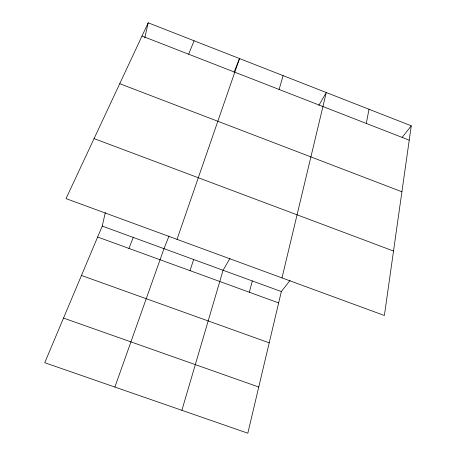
<?xml version="1.0" encoding="UTF-8"?>
<svg xmlns="http://www.w3.org/2000/svg" width="456" height="456" viewBox="0 0 456 456"><rect width="100%" height="100%" fill="white"/><g stroke="black" fill="none" stroke-linecap="round" stroke-linejoin="round"><path stroke-width="0.68" d="M411.261 125.805L384.385 315.501L66.023 198.611L148.189 22.8L411.261 125.805L402.101 137.484M366.305 123.445L368.989 109.252M290.062 280.423L281.335 291.555L247.825 433.2L44.739 362.719L102.241 226.102L105.302 212.576M144.769 37.939L148.189 22.8M281.99 277.904L326.279 92.534L318.824 105.37M249.318 292.233L252.31 280.947M279.1 89.461L283.119 75.633M181.881 410.314L223.075 270.265L229.984 258.364M190.027 270.653L193.64 259.504M177.002 239.36L239.514 58.556L234.042 72.333M114.889 387.064L163.995 248.668L169.034 235.98M128.968 248.429L133.232 237.428M188.659 54.213L194.102 40.778M63.526 318.088L258.751 387.013M81.464 275.47L269.205 342.832M102.241 226.102L281.335 291.555M97.641 237.029L278.65 302.915M94.067 138.607L393.522 251.028M119.734 83.687L401.913 191.776M142.004 36.035L409.226 140.169"/></g></svg>
